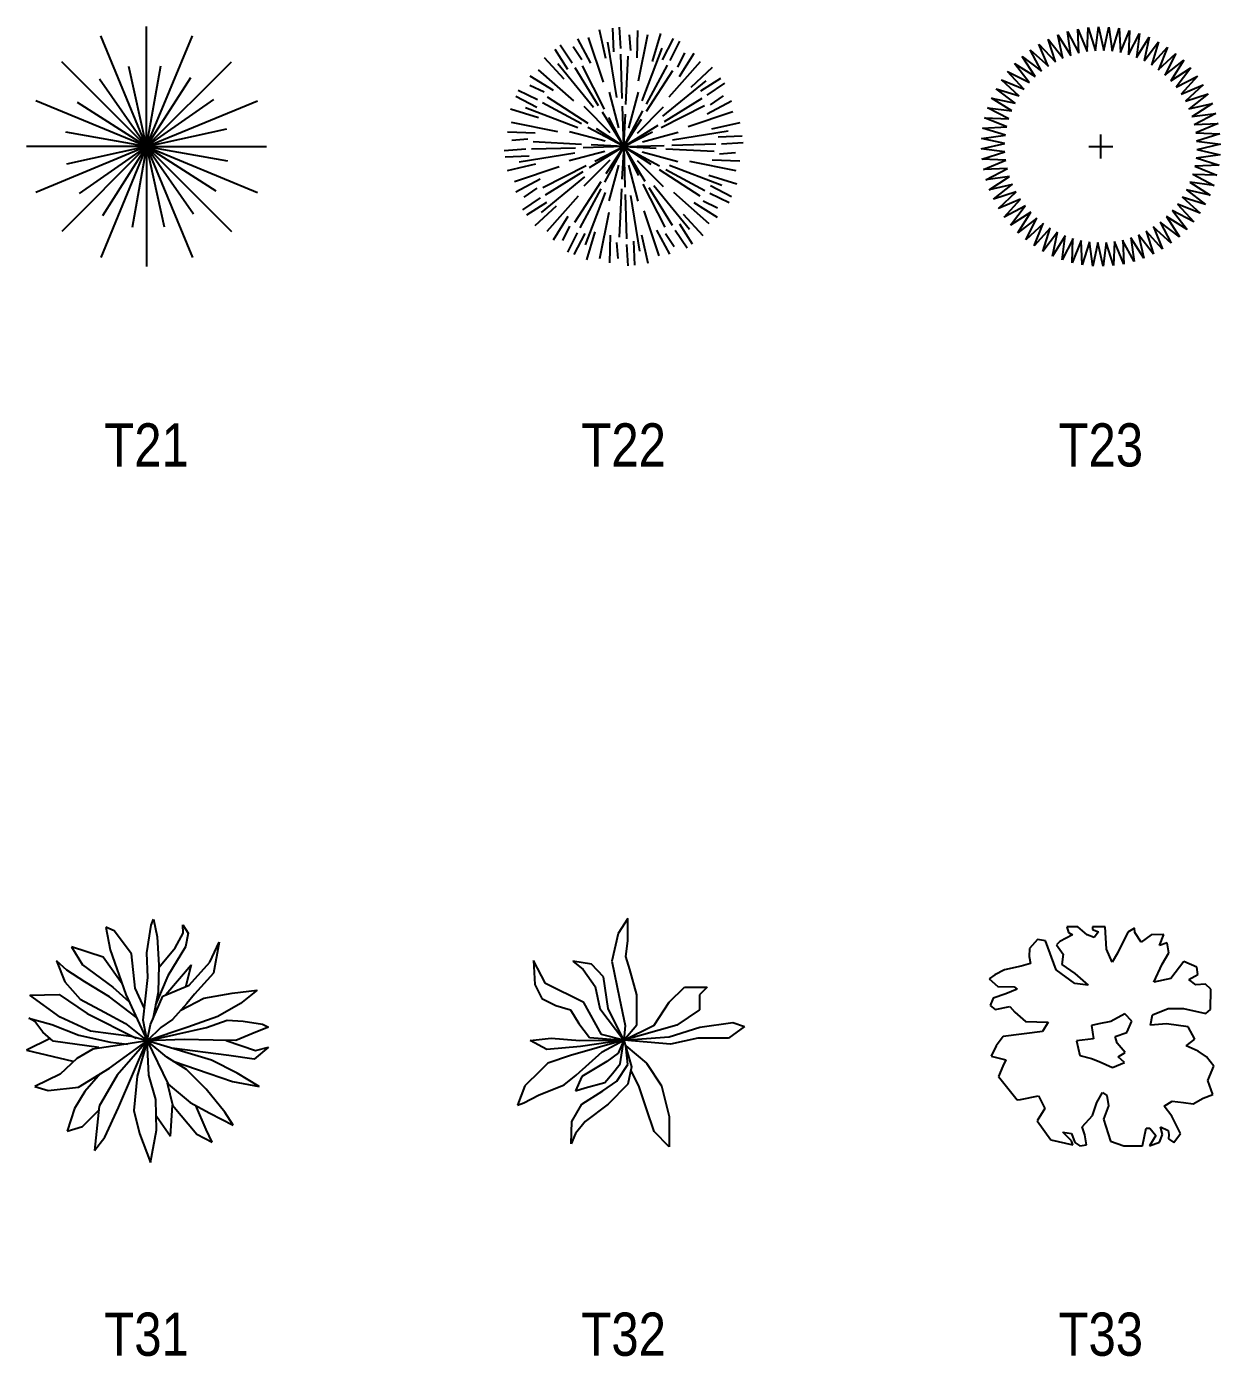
# Model space of a CAD drawing. Extents: x 1065 to 2013, y -203 to 519.
# Drawn here: x 1064.9 to 1313.7, y -202.7 to 74.4 of the extents above; entities that cross this region are included whole.
import ezdxf
from ezdxf.enums import TextEntityAlignment as Align

# ---------------------------------------------------------------- set-up
doc = ezdxf.new("R2010")
doc.units = 0
doc.header["$LTSCALE"] = 5
doc.header["$MEASUREMENT"] = 0
doc.layers.get('0').update_dxf_attribs({"linetype": 'CONTINUOUS'})
doc.styles.get("Standard").update_dxf_attribs({"font": 'ach.shx', "width": 0.85, "height": 9})

# ---------------------------------------------------------------- blocks, each defined once
blk = doc.blocks.new('T21')
for q in [(0, 0.5), (-0.1913, 0.4619), (0.1913, 0.4619), (-0.3536, 0.3536), (-0.0739, 0.3341), (0.3536, 0.3536), (0.0595, 0.337), (-0.1962, 0.2804), (0.184, 0.2885), (-0.4619, 0.1913), (-0.2885, 0.184), (0.2804, 0.1962), (0.4619, 0.1913), (-0.337, 0.0595), (0.3341, 0.0739), (-0.5, 0), (-0.4619, -0.1913), (-0.3536, -0.3536), (-0.3341, -0.0739), (-0.2804, -0.1962), (-0.1913, -0.4619), (-0.184, -0.2885), (-0.0595, -0.337), (0.5, 0), (0, -0.5), (0.1913, -0.4619), (0.3536, -0.3536), (0.4619, -0.1913), (0.337, -0.0595), (0.0739, -0.3341), (0.1962, -0.2804), (0.2885, -0.184)]:
    blk.add_line((0, 0), q)
blk = doc.blocks.new('T22')
for p, q in [((-0.1363, 0.348), (-0.1905, 0.449)), ((-0.0843, 0.2683), (-0.1467, 0.4548)), ((-0.0739, 0.3674), (-0.1009, 0.4859)), ((-0.0406, 0.3946), (-0.0447, 0.4937)), ((-0.0114, 0.4082), (-0.0177, 0.4976)), ((0.0303, 0.4), (0.025, 0.4659)), ((0.0559, 0.3695), (0.0596, 0.4841)), ((0.0612, 0.2745), (0.1003, 0.4672)), ((0.1197, 0.3551), (0.1556, 0.4713)), ((0.1622, 0.362), (0.2081, 0.4499)), ((-0.2324, 0.3214), (-0.2856, 0.4052)), ((-0.214, 0.3478), (-0.2641, 0.4221)), ((-0.1738, 0.3616), (-0.2112, 0.416)), ((-0.0281, 0.2042), (-0.0655, 0.4354)), ((0.0778, 0.1909), (0.161, 0.4098)), ((0.1942, 0.3592), (0.2335, 0.4397)), ((0.2262, 0.3313), (0.2546, 0.3909)), ((0.2332, 0.292), (0.2936, 0.3894)), ((-0.2477, 0.2812), (-0.3304, 0.3704)), ((-0.1264, 0.1628), (-0.2744, 0.3443)), ((-0.08, 0.1566), (-0.1717, 0.3363)), ((-0.006, 0.2002), (-0.0114, 0.3849)), ((0.009, 0.1756), (0.0194, 0.3771)), ((0.0949, 0.1763), (0.1825, 0.339)), ((0.1902, 0.2072), (0.3205, 0.3545)), ((-0.292, 0.2332), (-0.3894, 0.2936)), ((-0.2072, 0.1902), (-0.3545, 0.3205)), ((-0.1052, 0.1704), (-0.2023, 0.3276)), ((0.0956, 0.1475), (0.2054, 0.3169)), ((0.2812, 0.2477), (0.3704, 0.3304)), ((0.3214, 0.2324), (0.4052, 0.2856)), ((-0.3592, 0.1942), (-0.4397, 0.2335)), ((-0.3313, 0.2262), (-0.3909, 0.2546)), ((-0.0198, 0.0779), (-0.0597, 0.2269)), ((0.0219, 0.0774), (0.0618, 0.2263)), ((0.1628, 0.1264), (0.3443, 0.2744)), ((0.3478, 0.214), (0.4221, 0.2641)), ((-0.362, 0.1622), (-0.4499, 0.2081)), ((-0.1763, 0.0949), (-0.339, 0.1825)), ((-0.1475, 0.0956), (-0.3169, 0.2054)), ((-0.0561, 0.0576), (-0.1651, 0.1666)), ((0, 0), (-0.005, 0.1691)), ((0.1566, 0.08), (0.3363, 0.1717)), ((0.1704, 0.1052), (0.3276, 0.2023)), ((0.348, 0.1363), (0.449, 0.1905)), ((0.3616, 0.1738), (0.416, 0.2112)), ((-0.3551, 0.1197), (-0.4713, 0.1556)), ((-0.1909, 0.0778), (-0.4098, 0.161)), ((0, 0), (-0.0889, 0.1439)), ((0, 0), (-0.0616, 0.1207)), ((0, 0), (0.0802, 0.1489)), ((0, 0), (0.007, 0.1354)), ((0, 0), (0.0737, 0.1137)), ((0.0576, 0.0561), (0.1666, 0.1651)), ((0.2683, 0.0843), (0.4548, 0.1467)), ((-0.3695, 0.0559), (-0.4841, 0.0596)), ((-0.2745, 0.0612), (-0.4672, 0.1003)), ((-0.0774, 0.0219), (-0.2263, 0.0618)), ((0, 0), (-0.1489, 0.0802)), ((0, 0), (-0.1137, 0.0737)), ((0, 0), (0.1439, 0.0889)), ((0, 0), (0.1207, 0.0616)), ((0.0779, 0.0198), (0.2269, 0.0597)), ((0.2042, 0.0281), (0.4354, 0.0655)), ((0.3674, 0.0739), (0.4859, 0.1009)), ((-0.4, 0.0303), (-0.4659, 0.025)), ((-0.1756, 0.009), (-0.3771, 0.0194)), ((0, 0), (-0.1354, 0.007)), ((0, 0), (0.1691, 0.005)), ((0.2002, 0.006), (0.3849, 0.0114)), ((0.3946, 0.0406), (0.4937, 0.0447)), ((0.4082, 0.0114), (0.4976, 0.0177)), ((-0.4082, -0.0114), (-0.4976, -0.0177)), ((-0.3946, -0.0406), (-0.4937, -0.0447)), ((-0.2042, -0.0281), (-0.4354, -0.0655)), ((-0.2002, -0.006), (-0.3849, -0.0114)), ((-0.0779, -0.0198), (-0.2269, -0.0597)), ((0, 0), (-0.1691, -0.005)), ((0, 0), (-0.1439, -0.0889)), ((0, 0), (-0.1207, -0.0616)), ((0, 0), (-0.0802, -0.1489)), ((0, 0), (-0.0737, -0.1137)), ((0, 0), (-0.007, -0.1354)), ((0, 0), (0.0616, -0.1207)), ((0, 0), (0.005, -0.1691)), ((0, 0), (0.1354, -0.007)), ((0, 0), (0.1489, -0.0802)), ((0, 0), (0.1137, -0.0737)), ((0, 0), (0.0889, -0.1439)), ((0.0774, -0.0219), (0.2263, -0.0618)), ((0.1756, -0.009), (0.3771, -0.0194)), ((0.4, -0.0303), (0.4659, -0.025)), ((-0.3674, -0.0739), (-0.4859, -0.1009)), ((-0.2683, -0.0843), (-0.4548, -0.1467)), ((-0.1566, -0.08), (-0.3363, -0.1717)), ((-0.1704, -0.1052), (-0.3276, -0.2023)), ((-0.0576, -0.0561), (-0.1666, -0.1651)), ((-0.0219, -0.0774), (-0.0618, -0.2263)), ((0.0198, -0.0779), (0.0597, -0.2269)), ((0.0561, -0.0576), (0.1651, -0.1666)), ((0.1475, -0.0956), (0.3169, -0.2054)), ((0.1763, -0.0949), (0.339, -0.1825)), ((0.1909, -0.0778), (0.4098, -0.161)), ((0.2745, -0.0612), (0.4672, -0.1003)), ((0.3695, -0.0559), (0.4841, -0.0596)), ((-0.348, -0.1363), (-0.449, -0.1905)), ((-0.1628, -0.1264), (-0.3443, -0.2744)), ((-0.0956, -0.1475), (-0.2054, -0.3169)), ((0.08, -0.1566), (0.1717, -0.3363)), ((0.1264, -0.1628), (0.2744, -0.3443)), ((0.3551, -0.1197), (0.4713, -0.1556)), ((0.362, -0.1622), (0.4499, -0.2081)), ((-0.3478, -0.214), (-0.4221, -0.2641)), ((-0.3616, -0.1738), (-0.416, -0.2112)), ((-0.1902, -0.2072), (-0.3205, -0.3545)), ((-0.0949, -0.1763), (-0.1825, -0.339)), ((-0.0778, -0.1909), (-0.161, -0.4098)), ((-0.009, -0.1756), (-0.0194, -0.3771)), ((0.006, -0.2002), (0.0114, -0.3849)), ((0.0281, -0.2042), (0.0655, -0.4354)), ((0.1052, -0.1704), (0.2023, -0.3276)), ((0.2072, -0.1902), (0.3545, -0.3205)), ((0.3592, -0.1942), (0.4397, -0.2335)), ((-0.3214, -0.2324), (-0.4052, -0.2856)), ((-0.2812, -0.2477), (-0.3704, -0.3304)), ((-0.0612, -0.2745), (-0.1003, -0.4672)), ((0.0843, -0.2683), (0.1467, -0.4548)), ((0.292, -0.2332), (0.3894, -0.2936)), ((0.3313, -0.2262), (0.3909, -0.2546)), ((-0.2332, -0.292), (-0.2936, -0.3894)), ((-0.2262, -0.3313), (-0.2546, -0.3909)), ((0.2324, -0.3214), (0.2856, -0.4052)), ((0.2477, -0.2812), (0.3304, -0.3704)), ((-0.1942, -0.3592), (-0.2335, -0.4397)), ((-0.1622, -0.362), (-0.2081, -0.4499)), ((-0.1197, -0.3551), (-0.1556, -0.4713)), ((-0.0559, -0.3695), (-0.0596, -0.4841)), ((0.0739, -0.3674), (0.1009, -0.4859)), ((0.1363, -0.348), (0.1905, -0.449)), ((0.1738, -0.3616), (0.2112, -0.416)), ((0.214, -0.3478), (0.2641, -0.4221)), ((-0.0303, -0.4), (-0.025, -0.4659)), ((0.0114, -0.4082), (0.0177, -0.4976)), ((0.0406, -0.3946), (0.0447, -0.4937))]:
    blk.add_line(p, q)
blk = doc.blocks.new('T23')
for p, q in [((-0.1891, 0.3525), (-0.2195, 0.4479)), ((-0.2195, 0.4479), (-0.1572, 0.3678)), ((-0.1577, 0.3676), (-0.1797, 0.4653)), ((-0.1797, 0.4653), (-0.1246, 0.3801)), ((-0.125, 0.38), (-0.1384, 0.4792)), ((-0.1384, 0.4792), (-0.091, 0.3895)), ((-0.0914, 0.3894), (-0.0961, 0.4895)), ((-0.0961, 0.4895), (-0.0567, 0.396)), ((-0.0572, 0.3959), (-0.0531, 0.496)), ((-0.0531, 0.496), (-0.0219, 0.3994)), ((-0.0224, 0.3994), (-0.0097, 0.4987)), ((-0.0097, 0.4987), (0.0129, 0.3998)), ((0.0125, 0.3998), (0.0338, 0.4977)), ((0.0338, 0.4977), (0.0477, 0.3971)), ((0.0473, 0.3972), (0.0771, 0.4928)), ((0.0771, 0.4928), (0.0822, 0.3915)), ((0.0817, 0.3916), (0.1197, 0.4842)), ((0.1155, 0.383), (0.1615, 0.4719)), ((0.1197, 0.4842), (0.116, 0.3828)), ((0.1484, 0.3714), (0.202, 0.4561)), ((0.1615, 0.4719), (0.1489, 0.3713)), ((0.202, 0.4561), (0.1807, 0.3569)), ((-0.2474, 0.3143), (-0.294, 0.403)), ((-0.294, 0.403), (-0.2187, 0.3349)), ((-0.2191, 0.3346), (-0.2577, 0.4271)), ((-0.2577, 0.4271), (-0.1887, 0.3527)), ((0.1803, 0.3571), (0.241, 0.4367)), ((0.2107, 0.34), (0.2781, 0.4141)), ((0.241, 0.4367), (0.2111, 0.3398)), ((0.2395, 0.3204), (0.3132, 0.3883)), ((0.2781, 0.4141), (0.2399, 0.3201)), ((0.3132, 0.3883), (0.2669, 0.2979)), ((-0.2983, 0.2665), (-0.3595, 0.3458)), ((-0.3595, 0.3458), (-0.2735, 0.2918)), ((-0.2739, 0.2915), (-0.328, 0.3758)), ((-0.328, 0.3758), (-0.2471, 0.3146)), ((0.2665, 0.2983), (0.3458, 0.3595)), ((0.3458, 0.3595), (0.2918, 0.2735)), ((-0.34, 0.2107), (-0.4141, 0.2781)), ((-0.4141, 0.2781), (-0.3201, 0.2399)), ((-0.3204, 0.2395), (-0.3883, 0.3132)), ((-0.3883, 0.3132), (-0.2979, 0.2669)), ((0.2915, 0.2739), (0.3758, 0.328)), ((0.3143, 0.2474), (0.403, 0.294)), ((0.3758, 0.328), (0.3146, 0.2471)), ((0.403, 0.294), (0.3349, 0.2187)), ((-0.3571, 0.1803), (-0.4367, 0.241)), ((-0.4367, 0.241), (-0.3398, 0.2111)), ((0.3346, 0.2191), (0.4271, 0.2577)), ((0.4271, 0.2577), (0.3527, 0.1887)), ((-0.3714, 0.1484), (-0.4561, 0.202)), ((-0.4561, 0.202), (-0.3569, 0.1807)), ((0.3525, 0.1891), (0.4479, 0.2195)), ((0.3676, 0.1577), (0.4653, 0.1797)), ((0.4479, 0.2195), (0.3678, 0.1572)), ((0.4653, 0.1797), (0.3801, 0.1246)), ((-0.3916, 0.0817), (-0.4842, 0.1197)), ((-0.4842, 0.1197), (-0.3828, 0.116)), ((-0.383, 0.1155), (-0.4719, 0.1615)), ((-0.4719, 0.1615), (-0.3713, 0.1489)), ((0.38, 0.125), (0.4792, 0.1384)), ((0.4792, 0.1384), (0.3895, 0.091)), ((-0.4928, 0.0771), (-0.3915, 0.0822)), ((-0.3972, 0.0473), (-0.4928, 0.0771)), ((0.3894, 0.0914), (0.4895, 0.0961)), ((0.3959, 0.0572), (0.496, 0.0531)), ((0.4895, 0.0961), (0.396, 0.0567)), ((-0.4987, -0.0097), (-0.3998, 0.0129)), ((-0.4977, 0.0338), (-0.3971, 0.0477)), ((-0.3998, 0.0125), (-0.4977, 0.0338)), ((0, -0.05), (0, 0.05)), ((0.496, 0.0531), (0.3994, 0.0219)), ((0.3994, 0.0224), (0.4987, 0.0097)), ((0.4987, 0.0097), (0.3998, -0.0129)), ((-0.3994, -0.0224), (-0.4987, -0.0097)), ((-0.496, -0.0531), (-0.3994, -0.0219)), ((-0.3959, -0.0572), (-0.496, -0.0531)), ((-0.05, 0), (0.05, 0)), ((0.4977, -0.0338), (0.3971, -0.0477)), ((0.3972, -0.0473), (0.4928, -0.0771)), ((0.3998, -0.0125), (0.4977, -0.0338)), ((-0.4895, -0.0961), (-0.396, -0.0567)), ((-0.3894, -0.0914), (-0.4895, -0.0961)), ((-0.4792, -0.1384), (-0.3895, -0.091)), ((0.4928, -0.0771), (0.3915, -0.0822)), ((0.3916, -0.0817), (0.4842, -0.1197)), ((-0.38, -0.125), (-0.4792, -0.1384)), ((-0.4653, -0.1797), (-0.3801, -0.1246)), ((-0.3676, -0.1577), (-0.4653, -0.1797)), ((-0.4479, -0.2195), (-0.3678, -0.1572)), ((0.4719, -0.1615), (0.3713, -0.1489)), ((0.3714, -0.1484), (0.4561, -0.202)), ((0.4842, -0.1197), (0.3828, -0.116)), ((0.383, -0.1155), (0.4719, -0.1615)), ((-0.3525, -0.1891), (-0.4479, -0.2195)), ((-0.4271, -0.2577), (-0.3527, -0.1887)), ((-0.3346, -0.2191), (-0.4271, -0.2577)), ((-0.403, -0.294), (-0.3349, -0.2187)), ((0.4367, -0.241), (0.3398, -0.2111)), ((0.34, -0.2107), (0.4141, -0.2781)), ((0.4561, -0.202), (0.3569, -0.1807)), ((0.3571, -0.1803), (0.4367, -0.241)), ((-0.3143, -0.2474), (-0.403, -0.294)), ((-0.3758, -0.328), (-0.3146, -0.2471)), ((-0.2915, -0.2739), (-0.3758, -0.328)), ((-0.3458, -0.3595), (-0.2918, -0.2735)), ((0.3883, -0.3132), (0.2979, -0.2669)), ((0.2983, -0.2665), (0.3595, -0.3458)), ((0.4141, -0.2781), (0.3201, -0.2399)), ((0.3204, -0.2395), (0.3883, -0.3132)), ((-0.2665, -0.2983), (-0.3458, -0.3595)), ((-0.3132, -0.3883), (-0.2669, -0.2979)), ((-0.2395, -0.3204), (-0.3132, -0.3883)), ((-0.2781, -0.4141), (-0.2399, -0.3201)), ((0.328, -0.3758), (0.2471, -0.3146)), ((0.2474, -0.3143), (0.294, -0.403)), ((0.3595, -0.3458), (0.2735, -0.2918)), ((0.2739, -0.2915), (0.328, -0.3758)), ((-0.2107, -0.34), (-0.2781, -0.4141)), ((-0.241, -0.4367), (-0.2111, -0.3398)), ((-0.1803, -0.3571), (-0.241, -0.4367)), ((-0.202, -0.4561), (-0.1807, -0.3569)), ((-0.1484, -0.3714), (-0.202, -0.4561)), ((-0.1615, -0.4719), (-0.1489, -0.3713)), ((-0.1155, -0.383), (-0.1615, -0.4719)), ((-0.1197, -0.4842), (-0.116, -0.3828)), ((0.1797, -0.4653), (0.1246, -0.3801)), ((0.125, -0.38), (0.1384, -0.4792)), ((0.2195, -0.4479), (0.1572, -0.3678)), ((0.1577, -0.3676), (0.1797, -0.4653)), ((0.2577, -0.4271), (0.1887, -0.3527)), ((0.1891, -0.3525), (0.2195, -0.4479)), ((0.294, -0.403), (0.2187, -0.3349)), ((0.2191, -0.3346), (0.2577, -0.4271)), ((-0.0817, -0.3916), (-0.1197, -0.4842)), ((-0.0771, -0.4928), (-0.0822, -0.3915)), ((-0.0473, -0.3972), (-0.0771, -0.4928)), ((-0.0338, -0.4977), (-0.0477, -0.3971)), ((-0.0125, -0.3998), (-0.0338, -0.4977)), ((0.0097, -0.4987), (-0.0129, -0.3998)), ((0.0224, -0.3994), (0.0097, -0.4987)), ((0.0531, -0.496), (0.0219, -0.3994)), ((0.0572, -0.3959), (0.0531, -0.496)), ((0.0961, -0.4895), (0.0567, -0.396)), ((0.1384, -0.4792), (0.091, -0.3895)), ((0.0914, -0.3894), (0.0961, -0.4895))]:
    blk.add_line(p, q)
blk = doc.blocks.new('T31')
for p, q in [((-0.1349, 0.4381), (-0.1698, 0.4527)), ((-0.1698, 0.4527), (-0.1524, 0.359)), ((0.0011, 0.3465), (0.0186, 0.461)), ((0.0186, 0.461), (0.0283, 0.486)), ((0.0283, 0.486), (0.0439, 0.4132)), ((0.1527, 0.4277), (0.1507, 0.4631)), ((0.1507, 0.4631), (0.174, 0.4277)), ((-0.063, 0.3424), (-0.1349, 0.4381)), ((0.0439, 0.4132), (0.0516, 0.2945)), ((0.1196, 0.3673), (0.1527, 0.4277)), ((0.174, 0.4277), (0.1624, 0.3715)), ((0.2634, 0.307), (0.3023, 0.3902)), ((0.3023, 0.3902), (0.279, 0.2612)), ((-0.1815, 0.3278), (-0.3136, 0.3715)), ((-0.3136, 0.3715), (-0.267, 0.2966)), ((-0.1524, 0.359), (-0.0863, 0.1717)), ((-0.0474, 0.1987), (-0.063, 0.3424)), ((0.005, 0.2425), (0.0011, 0.3465)), ((0.0513, 0.2842), (0.1196, 0.3673)), ((0.1624, 0.3715), (0.0886, 0.2508)), ((-0.333, 0.2737), (-0.3758, 0.3132)), ((-0.3758, 0.3132), (-0.3408, 0.2258)), ((-0.267, 0.2966), (-0.1407, 0.2029)), ((-0.1024, 0.2173), (-0.1815, 0.3278)), ((0.0516, 0.2945), (0.0478, 0.1821)), ((0.0808, 0.1717), (0.1857, 0.2966)), ((0.1857, 0.2966), (0.1624, 0.2029)), ((0.1779, 0.2112), (0.2634, 0.307)), ((-0.3408, 0.2258), (-0.2767, 0.1529)), ((-0.2573, 0.2258), (-0.333, 0.2737)), ((-0.1543, 0.1633), (-0.2573, 0.2258)), ((-0.0144, 0.0655), (0.005, 0.2425)), ((0.0886, 0.2508), (0.0373, 0.1287)), ((0.279, 0.2612), (0.1993, 0.1738)), ((-0.4865, 0.1696), (-0.3641, 0.1717)), ((-0.3602, 0.078), (-0.4865, 0.1696)), ((-0.3641, 0.1717), (-0.2476, 0.0926)), ((-0.1407, 0.2029), (-0.0746, 0.1425)), ((-0.0863, 0.1717), (0.0029, -0.0209)), ((-0.0092, 0.1133), (-0.0474, 0.1987)), ((0.0478, 0.1821), (0.0266, 0.07)), ((0.0672, 0.1654), (0.1779, 0.2112)), ((0.1993, 0.1738), (0.1682, 0.1342)), ((0.2382, 0.1571), (0.3567, 0.1779)), ((0.3567, 0.1779), (0.4616, 0.1904)), ((0.4616, 0.1904), (0.3916, 0.1342)), ((-0.2767, 0.1529), (-0.1757, 0.0988)), ((-0.0428, 0.0776), (-0.1543, 0.1633)), ((0.0167, 0.0468), (0.0672, 0.1654)), ((0.1682, 0.1342), (0.108, 0.0676)), ((0.143, 0.1064), (0.2382, 0.1571)), ((0.3916, 0.1342), (0.2964, 0.0801)), ((-0.4652, 0.0592), (-0.4904, 0.0738)), ((-0.4904, 0.0738), (-0.3952, 0.0468)), ((-0.4321, 0.0155), (-0.4652, 0.0592)), ((-0.234, 0.0197), (-0.3602, 0.078)), ((-0.2476, 0.0926), (-0.0428, -0.009)), ((-0.1757, 0.0988), (-0.0882, 0.0509)), ((0.0029, -0.0209), (-0.0144, 0.0655)), ((0.108, 0.0676), (0.0594, 0.0343)), ((0.2304, 0.0572), (0.1721, 0.0364)), ((0.2964, 0.0801), (0.2304, 0.0572)), ((0.2498, 0.0343), (0.3353, 0.0655)), ((0.3353, 0.0655), (0.4033, 0.0613)), ((0.4033, 0.0613), (0.483, 0.0489)), ((-0.3894, -0.0219), (-0.4321, 0.0155)), ((-0.3952, 0.0468), (-0.2825, 0.0031)), ((-0.2825, 0.0031), (-0.1504, -0.0261)), ((-0.0649, -0.0032), (-0.234, 0.0197)), ((-0.0882, 0.0509), (0.0029, -0.0209)), ((0.0029, -0.0209), (0.0167, 0.0468)), ((0.1721, 0.0364), (0.0029, -0.0209)), ((0.0594, 0.0343), (0.0029, -0.0209)), ((0.0029, -0.0209), (0.2498, 0.0343)), ((0.4558, 0.0155), (0.3722, -0.0198)), ((0.5082, 0.0364), (0.4558, 0.0155)), ((0.483, 0.0489), (0.5082, 0.0364)), ((-0.4023, -0.0107), (-0.5001, -0.0594)), ((-0.199, -0.049), (-0.3894, -0.0219)), ((-0.2242, -0.0552), (-0.2903, -0.0948)), ((-0.1135, -0.0386), (-0.2242, -0.0552)), ((-0.1543, -0.1343), (0.0029, -0.0209)), ((-0.1504, -0.0261), (-0.08, -0.034)), ((0.0029, -0.0209), (-0.1232, -0.1635)), ((-0.1174, -0.2988), (0.0029, -0.0209)), ((0.0029, -0.0209), (-0.1135, -0.0386)), ((0.0029, -0.0209), (-0.0649, -0.0032)), ((0.0029, -0.0209), (-0.0397, -0.1676)), ((0.1566, -0.0157), (0.0029, -0.0209)), ((0.0089, -0.1635), (0.0029, -0.0209)), ((0.0029, -0.0209), (0.0905, -0.2009)), ((0.0847, -0.0885), (0.0029, -0.0209)), ((0.2712, -0.101), (0.0029, -0.0209)), ((0.3431, -0.0823), (0.1049, -0.0513)), ((0.277, -0.0178), (0.1566, -0.0157)), ((0.3722, -0.0198), (0.277, -0.0178)), ((0.3315, -0.019), (0.4538, -0.0615)), ((0.5082, -0.0469), (0.448, -0.0968)), ((0.4538, -0.0615), (0.5082, -0.0469)), ((-0.5001, -0.0594), (-0.3078, -0.1052)), ((-0.2903, -0.0948), (-0.3602, -0.1593)), ((0.1663, -0.1406), (0.0847, -0.0885)), ((0.1107, -0.1051), (0.2615, -0.1572)), ((0.378, -0.1551), (0.2712, -0.101)), ((0.448, -0.0968), (0.3431, -0.0823)), ((-0.3602, -0.1593), (-0.4652, -0.2114)), ((-0.2845, -0.2134), (-0.1543, -0.1343)), ((-0.1923, -0.1574), (-0.2573, -0.2321)), ((-0.1232, -0.1635), (-0.197, -0.2925)), ((0.038, -0.2655), (0.0089, -0.1635)), ((0.2479, -0.2218), (0.1663, -0.1406)), ((0.2615, -0.1572), (0.3586, -0.1905)), ((0.4694, -0.2114), (0.378, -0.1551)), ((-0.4652, -0.2114), (-0.4108, -0.228)), ((-0.4108, -0.228), (-0.2845, -0.2134)), ((-0.0397, -0.1676), (-0.0533, -0.3113)), ((0.1099, -0.2884), (0.0866, -0.1968)), ((0.0905, -0.2009), (0.1818, -0.278)), ((0.3586, -0.1905), (0.4694, -0.2114)), ((-0.2573, -0.2321), (-0.3, -0.303)), ((0.0419, -0.3924), (0.038, -0.2655)), ((0.3256, -0.3175), (0.2479, -0.2218)), ((-0.3, -0.303), (-0.3311, -0.3966)), ((-0.267, -0.3779), (-0.2009, -0.3113)), ((-0.197, -0.2925), (-0.2165, -0.4778)), ((-0.1737, -0.4216), (-0.1174, -0.2988)), ((-0.0533, -0.3113), (-0.03, -0.407)), ((0.1002, -0.4174), (0.108, -0.2884)), ((0.108, -0.2884), (0.209, -0.4091)), ((0.1818, -0.278), (0.2634, -0.3217)), ((0.2479, -0.3904), (0.2051, -0.2904)), ((0.2634, -0.3217), (0.3606, -0.3717)), ((0.3606, -0.3717), (0.3256, -0.3175)), ((-0.3311, -0.3966), (-0.267, -0.3779)), ((0.0419, -0.3341), (0.1002, -0.4174)), ((-0.2165, -0.4778), (-0.1737, -0.4216)), ((-0.03, -0.407), (0.0167, -0.5277)), ((0.0167, -0.5277), (0.0419, -0.3924)), ((0.209, -0.4091), (0.2731, -0.4424)), ((0.2731, -0.4424), (0.2479, -0.3904))]:
    blk.add_line(p, q)
blk = doc.blocks.new('T32')
for p, q in [((0.0176, 0.4892), (-0.0232, 0.4268)), ((0.0176, 0.3956), (0.0176, 0.4892)), ((-0.0232, 0.4268), (-0.0494, 0.3113)), ((0.0089, 0.33), (0.0176, 0.3956)), ((-0.3758, 0.3144), (-0.37, 0.2145)), ((-0.3262, 0.2176), (-0.3758, 0.3144)), ((-0.2126, 0.3113), (-0.1689, 0.277)), ((-0.1339, 0.2988), (-0.2126, 0.3113)), ((-0.0844, 0.2457), (-0.1339, 0.2988)), ((-0.0494, 0.3113), (-0.0173, 0.1551)), ((0.0264, 0.277), (0.0089, 0.33)), ((-0.1689, 0.277), (-0.1193, 0.2051)), ((-0.064, 0.1146), (-0.0844, 0.2457)), ((0.0555, 0.1708), (0.0264, 0.277)), ((-0.37, 0.2145), (-0.3408, 0.1551)), ((-0.166, 0.1395), (-0.3262, 0.2176)), ((-0.1193, 0.2051), (-0.0989, 0.1146)), ((0.0555, 0.0458), (0.0555, 0.1708)), ((0.1901, 0.1398), (0.2534, 0.2032)), ((0.2534, 0.2032), (0.3485, 0.2032)), ((0.3485, 0.2032), (0.3168, 0.1715)), ((0.3168, 0.1715), (0.3168, 0.1081)), ((-0.3408, 0.1551), (-0.2825, 0.127)), ((-0.2825, 0.127), (-0.2213, 0.1083)), ((-0.0931, 0.0053), (-0.166, 0.1395)), ((-0.0989, 0.1146), (0, -0.0186)), ((0, -0.0186), (-0.064, 0.1146)), ((-0.0173, 0.1551), (0.006, 0.0428)), ((0.1267, 0.0448), (0.1901, 0.1398)), ((-0.2213, 0.1083), (-0.1864, 0.0521)), ((0.3168, 0.1081), (0.2218, 0.0448)), ((-0.1864, 0.0521), (-0.1426, -0.0072)), ((0, -0.0186), (-0.0931, 0.0053)), ((0, -0.0186), (0.0555, 0.0458)), ((0.2218, 0.0448), (0, -0.0186)), ((0, -0.0186), (0.1267, 0.0448)), ((0.006, 0.0428), (0, -0.0186)), ((0.1896, -0.0041), (0.3178, 0.0365)), ((0.3178, 0.0365), (0.4548, 0.0552)), ((0.5043, 0.0396), (0.4373, -0.0103)), ((0.4548, 0.0552), (0.5043, 0.0396)), ((-0.3904, -0.0197), (-0.3029, -0.0103)), ((-0.3204, -0.0571), (-0.3904, -0.0197)), ((-0.1805, -0.0447), (-0.3204, -0.0571)), ((-0.3029, -0.0103), (-0.1834, -0.0197)), ((0, -0.0186), (-0.2218, -0.0819)), ((-0.1834, -0.0197), (0, -0.0186)), ((0, -0.0186), (-0.1805, -0.0447)), ((-0.1426, -0.0072), (0, -0.0186)), ((-0.0902, -0.0665), (0, -0.0186)), ((0, -0.0186), (-0.0232, -0.0728)), ((-0.0144, -0.1165), (0, -0.0186)), ((0, -0.0186), (0.1896, -0.0041)), ((0.1954, -0.0353), (0, -0.0186)), ((0, -0.0186), (0.0322, -0.129)), ((0.0089, -0.0416), (0.095, -0.1136)), ((0.0176, -0.1196), (0.0089, -0.0416)), ((0.3091, -0.0103), (0.1954, -0.0353)), ((0.4373, -0.0103), (0.3091, -0.0103)), ((-0.2218, -0.0819), (-0.3168, -0.1136)), ((-0.198, -0.1633), (-0.0902, -0.0665)), ((-0.0698, -0.1072), (-0.1747, -0.1696)), ((-0.0232, -0.0728), (-0.0698, -0.1072)), ((-0.3485, -0.1453), (-0.4118, -0.2087)), ((-0.3168, -0.1136), (-0.3485, -0.1453)), ((-0.2476, -0.2039), (-0.198, -0.1633)), ((-0.0785, -0.1946), (-0.0465, -0.1571)), ((-0.0465, -0.1571), (-0.0144, -0.1165)), ((-0.029, -0.1883), (0.0176, -0.1196)), ((0.0322, -0.129), (0.0176, -0.2008)), ((0.0634, -0.2087), (0.0317, -0.1453)), ((0.095, -0.1136), (0.1584, -0.2087)), ((-0.4118, -0.2087), (-0.4428, -0.2883)), ((-0.3554, -0.2476), (-0.2476, -0.2039)), ((-0.1747, -0.1696), (-0.2009, -0.2289)), ((-0.2009, -0.2289), (-0.1601, -0.2164)), ((-0.1601, -0.2164), (-0.0785, -0.1946)), ((-0.0873, -0.2289), (-0.029, -0.1883)), ((0.0176, -0.2008), (-0.064, -0.2851)), ((0.095, -0.3037), (0.0634, -0.2087)), ((0.1584, -0.2087), (0.1901, -0.3354)), ((-0.4166, -0.2789), (-0.3554, -0.2476)), ((-0.1747, -0.2851), (-0.0873, -0.2289)), ((-0.4428, -0.2883), (-0.4166, -0.2789)), ((-0.2155, -0.3569), (-0.1747, -0.2851)), ((-0.064, -0.2851), (-0.1601, -0.3569)), ((0.1267, -0.3987), (0.095, -0.3037)), ((-0.2184, -0.4506), (-0.2155, -0.3569)), ((-0.1601, -0.3569), (-0.2009, -0.4069)), ((0.1901, -0.3354), (0.1901, -0.4621)), ((-0.2009, -0.4069), (-0.2184, -0.4506)), ((0.1901, -0.4621), (0.1267, -0.3987))]:
    blk.add_line(p, q)
blk = doc.blocks.new('T33')
for p, q in [((-0.0958, 0.4547), (-0.1413, 0.4547)), ((-0.1413, 0.4547), (-0.1342, 0.4303)), ((-0.0573, 0.4209), (-0.0958, 0.4547)), ((0.0179, 0.4547), (-0.0346, 0.4547)), ((-0.0346, 0.4547), (-0.0346, 0.4434)), ((-0.0346, 0.4434), (-0.0101, 0.434)), ((0.0231, 0.361), (0.0179, 0.4547)), ((0.1403, 0.449), (0.1123, 0.4322)), ((0.142, 0.4303), (0.1403, 0.449)), ((-0.2637, 0.4022), (-0.2969, 0.3647)), ((-0.2304, 0.3966), (-0.2637, 0.4022)), ((-0.1867, 0.2748), (-0.2304, 0.3966)), ((-0.171, 0.3928), (-0.185, 0.3797)), ((-0.1185, 0.4209), (-0.171, 0.3928)), ((-0.1342, 0.4303), (-0.1185, 0.4209)), ((-0.0276, 0.4097), (-0.0573, 0.4209)), ((-0.0101, 0.434), (-0.0276, 0.4097)), ((0.1123, 0.4322), (0.0703, 0.3441)), ((0.1682, 0.391), (0.142, 0.4303)), ((0.2102, 0.4209), (0.1682, 0.391)), ((0.2627, 0.4228), (0.2102, 0.4209)), ((0.2452, 0.376), (0.2627, 0.4228)), ((-0.2969, 0.3647), (-0.2986, 0.331)), ((-0.185, 0.3797), (-0.157, 0.3404)), ((-0.157, 0.3404), (-0.1623, 0.2973)), ((0.0476, 0.3066), (0.0231, 0.361)), ((0.0703, 0.3441), (0.0476, 0.3066)), ((0.2767, 0.3872), (0.2452, 0.376)), ((0.2557, 0.2992), (0.2836, 0.346)), ((0.2836, 0.346), (0.2767, 0.3872)), ((-0.3318, 0.2898), (-0.4018, 0.2748)), ((-0.2934, 0.301), (-0.3318, 0.2898)), ((-0.2986, 0.331), (-0.2934, 0.301)), ((-0.1623, 0.2973), (-0.108, 0.2598)), ((0.2207, 0.2242), (0.2557, 0.2992)), ((0.3466, 0.3104), (0.2924, 0.2392)), ((0.4008, 0.286), (0.3466, 0.3104)), ((0.4043, 0.2561), (0.4008, 0.286)), ((-0.442, 0.2542), (-0.4647, 0.2373)), ((-0.4647, 0.2373), (-0.4298, 0.2055)), ((-0.4018, 0.2748), (-0.442, 0.2542)), ((-0.108, 0.2186), (-0.1867, 0.2748)), ((-0.108, 0.2598), (-0.0521, 0.2111)), ((0.2924, 0.2392), (0.2207, 0.2242)), ((0.3676, 0.2355), (0.4043, 0.2561)), ((0.3956, 0.213), (0.3676, 0.2355)), ((-0.3965, 0.1755), (-0.449, 0.1568)), ((-0.4298, 0.2055), (-0.3616, 0.2036)), ((-0.3493, 0.1942), (-0.3965, 0.1755)), ((-0.3616, 0.2036), (-0.3493, 0.1942)), ((-0.0521, 0.2111), (-0.108, 0.2186)), ((0.4358, 0.2148), (0.3956, 0.213)), ((0.4585, 0.1942), (0.4358, 0.2148)), ((0.4568, 0.1099), (0.4585, 0.1942)), ((-0.449, 0.1568), (-0.4612, 0.1268)), ((-0.4612, 0.1268), (-0.4402, 0.1099)), ((-0.4402, 0.1099), (-0.379, 0.123)), ((-0.379, 0.123), (-0.3581, 0.0987)), ((0.2155, 0.0875), (0.2802, 0.1137)), ((0.2802, 0.1137), (0.3448, 0.1137)), ((0.3448, 0.1137), (0.4375, 0.0931)), ((-0.3581, 0.0987), (-0.3144, 0.0594)), ((-0.3144, 0.0594), (-0.2199, 0.0575)), ((-0.2199, 0.0575), (-0.2427, 0.0181)), ((0.0423, 0.0594), (-0.0084, 0.05)), ((0.1, 0.0912), (0.0423, 0.0594)), ((0.1298, 0.0612), (0.1, 0.0912)), ((0.1088, 0.0144), (0.1298, 0.0612)), ((0.2067, 0.0443), (0.2155, 0.0875)), ((0.4375, 0.0931), (0.4568, 0.1099)), ((-0.2427, 0.0181), (-0.4071, -0.0025)), ((-0.0084, 0.05), (-0.0381, 0.0425)), ((-0.0381, 0.0425), (-0.0311, -0.0119)), ((0.0598, -0.0025), (0.1088, 0.0144)), ((0.2732, 0.05), (0.2067, 0.0443)), ((0.3641, 0.0369), (0.2732, 0.05)), ((0.3921, -0.0137), (0.3641, 0.0369)), ((-0.4368, -0.0418), (-0.4577, -0.0849)), ((-0.4071, -0.0025), (-0.4368, -0.0418)), ((-0.0311, -0.0119), (-0.1011, -0.0212)), ((-0.1011, -0.0212), (-0.087, -0.0812)), ((0.0686, -0.0306), (0.0598, -0.0025)), ((0.1018, -0.0699), (0.0686, -0.0306)), ((0.3554, -0.0418), (0.3921, -0.0137)), ((0.406, -0.0643), (0.3554, -0.0418)), ((-0.4577, -0.0849), (-0.3965, -0.0999)), ((-0.3965, -0.0999), (-0.4088, -0.1261)), ((-0.087, -0.0812), (-0.0381, -0.0943)), ((-0.0381, -0.0943), (-0.0066, -0.1074)), ((-0.0066, -0.1074), (0.0494, -0.1317)), ((0.0721, -0.0868), (0.1018, -0.0699)), ((0.0983, -0.1111), (0.0721, -0.0868)), ((0.441, -0.0868), (0.406, -0.0643)), ((0.4707, -0.1261), (0.441, -0.0868)), ((-0.4088, -0.1261), (-0.4263, -0.1692)), ((0.0494, -0.1317), (0.0983, -0.1111)), ((0.4463, -0.1861), (0.4707, -0.1261)), ((-0.4263, -0.1692), (-0.3493, -0.2666)), ((0.4672, -0.2441), (0.4463, -0.1861)), ((-0.3493, -0.2666), (-0.3353, -0.2648)), ((-0.3353, -0.2648), (-0.2602, -0.2498)), ((-0.2602, -0.2498), (-0.2339, -0.3022)), ((-0.0171, -0.2779), (0.0074, -0.2366)), ((0.0074, -0.2366), (0.0249, -0.2479)), ((0.0249, -0.2479), (0.0319, -0.291)), ((0.2644, -0.2928), (0.2976, -0.2723)), ((0.2976, -0.2723), (0.3448, -0.2779)), ((0.3851, -0.2835), (0.427, -0.2591)), ((0.427, -0.2591), (0.4672, -0.2441)), ((-0.2339, -0.3022), (-0.2654, -0.3547)), ((-0.0783, -0.3791), (-0.0346, -0.3322)), ((-0.0346, -0.3322), (-0.0171, -0.2779)), ((0.0319, -0.291), (0.0109, -0.3472)), ((0.2959, -0.3341), (0.2644, -0.2928)), ((0.3448, -0.2779), (0.3851, -0.2835)), ((-0.2654, -0.3547), (-0.2077, -0.4334)), ((-0.0661, -0.4128), (-0.0783, -0.3791)), ((0.0109, -0.3472), (0.0406, -0.439)), ((0.1735, -0.4577), (0.1892, -0.3847)), ((0.1892, -0.3847), (0.2049, -0.3847)), ((0.2049, -0.3847), (0.2294, -0.4146)), ((0.2574, -0.4109), (0.2487, -0.3791)), ((0.2487, -0.3791), (0.2802, -0.394)), ((0.3326, -0.4071), (0.2959, -0.3341)), ((-0.2077, -0.4334), (-0.1168, -0.454)), ((-0.122, -0.4371), (-0.1587, -0.4015)), ((-0.1587, -0.4015), (-0.122, -0.4071)), ((-0.122, -0.4071), (-0.108, -0.4446)), ((-0.1168, -0.454), (-0.122, -0.4371)), ((-0.0591, -0.454), (-0.0661, -0.4128)), ((0.0406, -0.439), (0.0966, -0.4577)), ((0.2294, -0.4146), (0.2032, -0.4577)), ((0.2032, -0.4577), (0.2452, -0.4427)), ((0.2452, -0.4427), (0.2574, -0.4109)), ((0.2802, -0.394), (0.2836, -0.4109)), ((0.2836, -0.4109), (0.2819, -0.4296)), ((0.2819, -0.4296), (0.3046, -0.4446)), ((0.3046, -0.4446), (0.3326, -0.4071)), ((-0.108, -0.4446), (-0.087, -0.4577)), ((-0.087, -0.4577), (-0.0591, -0.454)), ((0.0966, -0.4577), (0.1735, -0.4577))]:
    blk.add_line(p, q)

msp = doc.modelspace()

# ---------------------------------------------------------------- block references
at = {"xscale": 50, "yscale": 50, "zscale": 50}
for name, p in [('T21', (1089.89, 49.4)), ('T22', (1189.33, 49.4)), ('T23', (1288.78, 49.4)), ('T31', (1089.89, -135.89)), ('T32', (1189.33, -135.89)), ('T33', (1288.78, -135.89))]:
    msp.add_blockref(name, p, dxfattribs=at)

# ---------------------------------------------------------------- texts
at = {"width": 0.85}
for s, p in [('T21', (1089.89, -12.76)), ('T22', (1189.33, -12.76)), ('T23', (1288.78, -12.76)), ('T31', (1089.89, -198.05)), ('T32', (1189.33, -198.05)), ('T33', (1288.78, -198.05))]:
    msp.add_text(s, height=9, dxfattribs=at).set_placement(p, align=Align.MIDDLE_CENTER)

doc.saveas('drawing.dxf')
